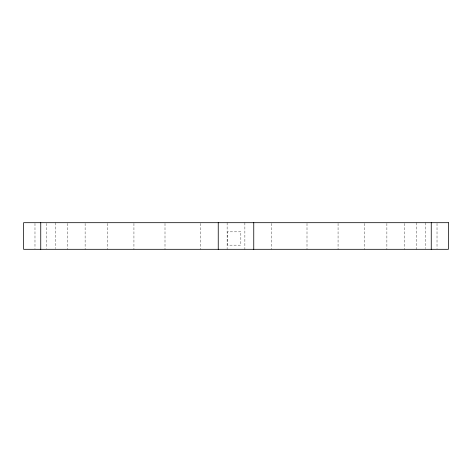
<?xml version="1.0" encoding="UTF-8"?>
<svg xmlns="http://www.w3.org/2000/svg" width="472" height="472" viewBox="0 0 472 472"><rect width="100%" height="100%" fill="white"/><g stroke="black" fill="none" stroke-linecap="round" stroke-linejoin="round"><path stroke-width="0.35" stroke-dasharray="2.36 1.77" d="M437.019 223.409L437.019 248.591M425.49 222.69L425.49 248.591M416.617 222.69L416.617 249.31M404.628 223.409L404.628 249.31M386.881 223.409L386.881 249.31M364.691 223.409L364.691 249.31M338.064 223.409L338.064 249.31M307.001 223.409L307.001 249.31M271.5 223.409L271.5 249.31M244.874 222.69L244.874 249.31M227.126 222.69L227.126 249.31M200.5 223.409L200.5 249.31M164.999 223.409L164.999 249.31M133.936 223.409L133.936 249.31M107.309 223.409L107.309 249.31M85.119 223.409L85.119 249.31M67.372 223.409L67.372 249.31M55.383 222.69L55.383 248.591M46.51 223.409L46.51 248.591M34.981 223.409L34.981 248.591M240.838 231.84L227.528 231.84L227.528 245.157L240.838 245.157L240.838 231.84"/><path stroke-width="0.71" d="M431.255 222.69L431.255 249.31M253.753 222.69L253.753 249.31M218.247 222.69L218.247 249.31M40.745 222.69L40.745 249.31M448.4 222.69L23.6 222.69L23.6 249.31L448.4 249.31L448.4 222.69"/></g></svg>
